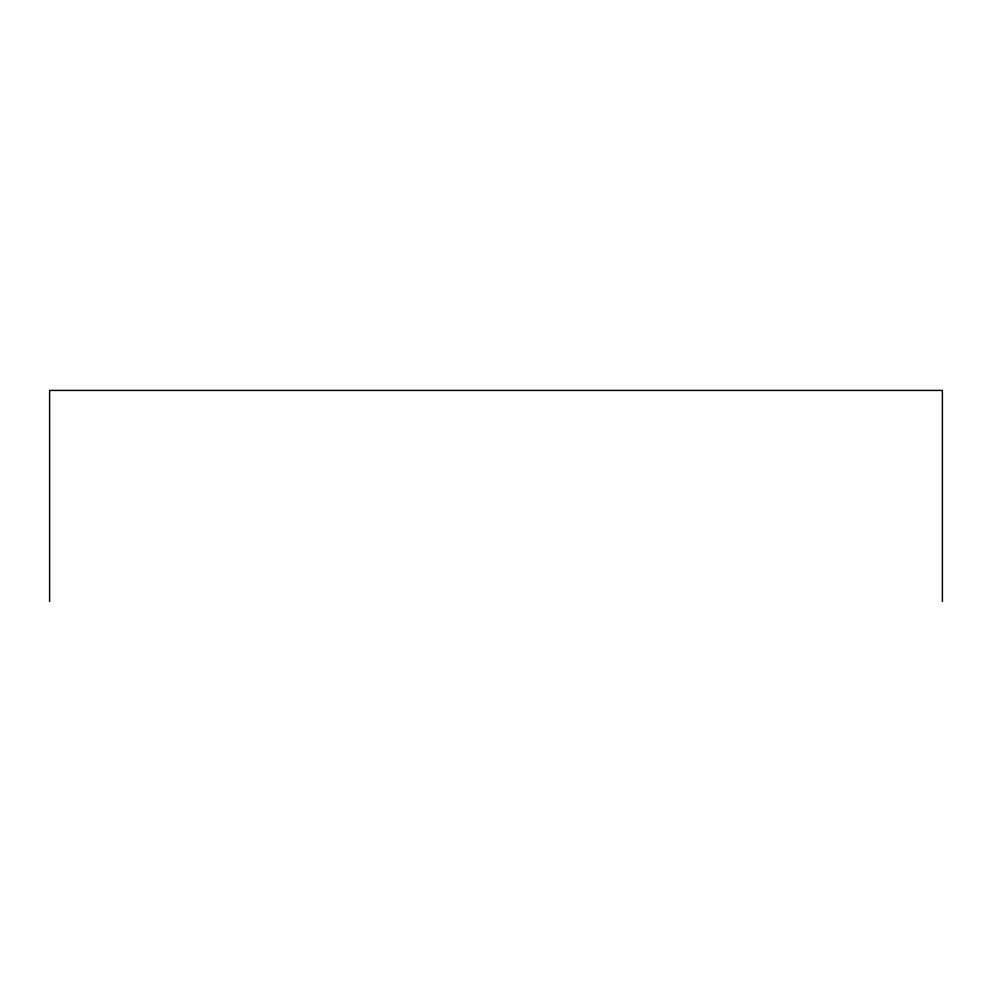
<?xml version="1.0" encoding="UTF-8"?>
<svg xmlns="http://www.w3.org/2000/svg" width="992" height="992" viewBox="0 0 992 992"><rect width="100%" height="100%" fill="white"/><g stroke="black" fill="none" stroke-linecap="round" stroke-linejoin="round"><path stroke-width="1.49" d="M942.4 601.586L942.4 390.414L49.6 390.414L49.6 601.586"/></g></svg>
